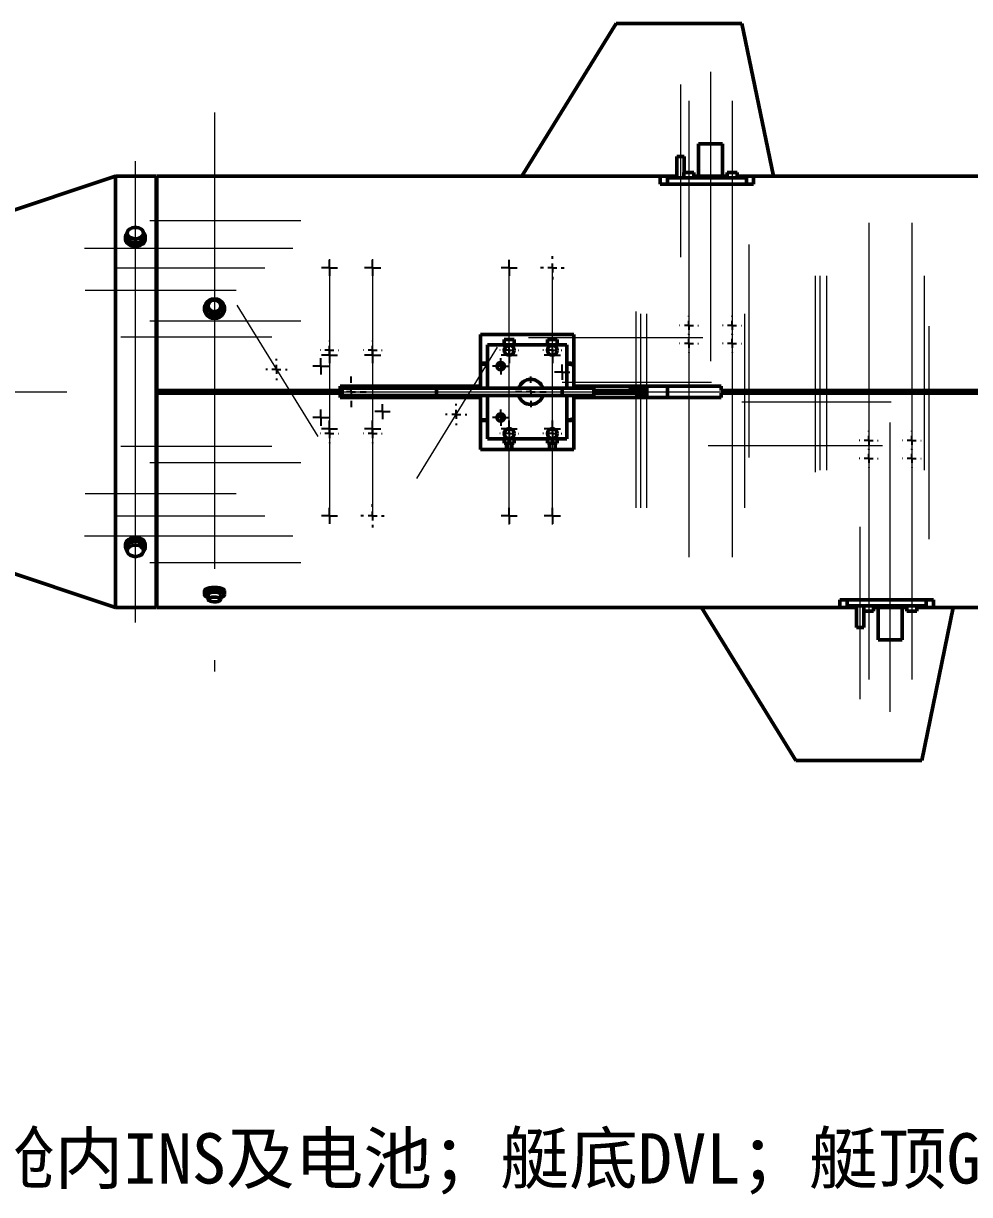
# Model space of a CAD drawing. Header units: millimetres. Extents: x 0 to 420, y 0 to 297.
# Drawn here: x 65.8 to 131.6, y 81.2 to 162.6 of the extents above; entities that cross this region are included whole.
import ezdxf

# ---------------------------------------------------------------- set-up
doc = ezdxf.new("R2010")
doc.units = ezdxf.units.MM
doc.linetypes.add('CENTERX2', pattern=[20.32, 12.7, -2.54, 2.54, -2.54])
doc.layers.add('9中心线层', color=1, linetype='Continuous')
doc.styles.add('AUV_FANGSONG', font='simfang.ttf')

# ---------------------------------------------------------------- blocks, each defined once
blk = doc.blocks.new('SW_CENTERMARKSYMBOL_86')
at = {"layer": '9中心线层', "color": 0}
for p, q in [((-0.625, 0), (-0.65625, 0)), ((0, 0), (-0.3125, 0)), ((0, 0.625), (0, 0.65625)), ((0, 0), (0, 0.3125)), ((0, 0), (0, -0.3125)), ((0, 0), (0.3125, 0)), ((0.625, 0), (0.65625, 0)), ((0, -0.625), (0, -0.65625))]:
    blk.add_line(p, q, dxfattribs=at)
blk = doc.blocks.new('SW_CENTERMARKSYMBOL_87')
at = {"layer": '9中心线层', "color": 0}
for p, q in [((-0.625, 0), (-0.65625, 0)), ((0, 0), (-0.3125, 0)), ((0, 0.625), (0, 0.65625)), ((0, 0), (0, 0.3125)), ((0, 0), (0, -0.3125)), ((0, 0), (0.3125, 0)), ((0.625, 0), (0.65625, 0)), ((0, -0.625), (0, -0.65625))]:
    blk.add_line(p, q, dxfattribs=at)
blk = doc.blocks.new('SW_CENTERMARKSYMBOL_88')
at = {"layer": '9中心线层', "color": 0}
for p, q in [((-0.625, 0), (-0.65625, 0)), ((0, 0), (-0.3125, 0)), ((0, 0.625), (0, 0.65625)), ((0, 0), (0, 0.3125)), ((0, 0), (0, -0.3125)), ((0, 0), (0.3125, 0)), ((0.625, 0), (0.65625, 0)), ((0, -0.625), (0, -0.65625))]:
    blk.add_line(p, q, dxfattribs=at)
blk = doc.blocks.new('SW_CENTERMARKSYMBOL_89')
at = {"layer": '9中心线层', "color": 0}
for p, q in [((-0.625, 0), (-0.65625, 0)), ((0, 0), (-0.3125, 0)), ((0, 0.625), (0, 0.65625)), ((0, 0), (0, 0.3125)), ((0, 0), (0, -0.3125)), ((0, 0), (0.3125, 0)), ((0.625, 0), (0.65625, 0)), ((0, -0.625), (0, -0.65625))]:
    blk.add_line(p, q, dxfattribs=at)
blk = doc.blocks.new('SW_CENTERMARKSYMBOL_90')
at = {"layer": '9中心线层', "color": 0}
for p, q in [((-0.3125, 0), (-0.5625, 0)), ((0, 0), (-0.3125, 0)), ((0, 0.3125), (0, 0.5625)), ((0, 0), (0, 0.3125)), ((0, 0), (0, -0.3125)), ((0, 0), (0.3125, 0)), ((0.3125, 0), (0.5625, 0)), ((0, -0.3125), (0, -0.5625))]:
    blk.add_line(p, q, dxfattribs=at)
blk = doc.blocks.new('SW_CENTERMARKSYMBOL_91')
at = {"layer": '9中心线层', "color": 0}
for p, q in [((-0.3125, 0), (-0.5625, 0)), ((0, 0), (-0.3125, 0)), ((0, 0.3125), (0, 0.5625)), ((0, 0), (0, 0.3125)), ((0, 0), (0, -0.3125)), ((0, 0), (0.3125, 0)), ((0.3125, 0), (0.5625, 0)), ((0, -0.3125), (0, -0.5625))]:
    blk.add_line(p, q, dxfattribs=at)
blk = doc.blocks.new('SW_CENTERMARKSYMBOL_92')
at = {"layer": '9中心线层', "color": 0}
for p, q in [((-0.3125, 0), (-0.5625, 0)), ((0, 0), (-0.3125, 0)), ((0, 0.3125), (0, 0.5625)), ((0, 0), (0, 0.3125)), ((0, 0), (0, -0.3125)), ((0, 0), (0.3125, 0)), ((0.3125, 0), (0.5625, 0)), ((0, -0.3125), (0, -0.5625))]:
    blk.add_line(p, q, dxfattribs=at)
blk = doc.blocks.new('SW_CENTERMARKSYMBOL_93')
at = {"layer": '9中心线层', "color": 0}
for p, q in [((-0.625, 0), (-0.65625, 0)), ((0, 0), (-0.3125, 0)), ((0, 0.625), (0, 0.65625)), ((0, 0), (0, 0.3125)), ((0, 0), (0, -0.3125)), ((0, 0), (0.3125, 0)), ((0.625, 0), (0.65625, 0)), ((0, -0.625), (0, -0.65625))]:
    blk.add_line(p, q, dxfattribs=at)
blk = doc.blocks.new('SW_CENTERMARKSYMBOL_94')
at = {"layer": '9中心线层', "color": 0}
for p, q in [((-0.625, 0), (-0.65625, 0)), ((0, 0), (-0.3125, 0)), ((0, 0.625), (0, 0.65625)), ((0, 0), (0, 0.3125)), ((0, 0), (0, -0.3125)), ((0, 0), (0.3125, 0)), ((0.625, 0), (0.65625, 0)), ((0, -0.625), (0, -0.65625))]:
    blk.add_line(p, q, dxfattribs=at)
blk = doc.blocks.new('SW_CENTERMARKSYMBOL_95')
at = {"layer": '9中心线层', "color": 0}
for p, q in [((-0.625, 0), (-0.65625, 0)), ((0, 0), (-0.3125, 0)), ((0, 0.625), (0, 0.65625)), ((0, 0), (0, 0.3125)), ((0, 0), (0, -0.3125)), ((0, 0), (0.3125, 0)), ((0.625, 0), (0.65625, 0)), ((0, -0.625), (0, -0.65625))]:
    blk.add_line(p, q, dxfattribs=at)
blk = doc.blocks.new('SW_CENTERMARKSYMBOL_96')
at = {"layer": '9中心线层', "color": 0}
for p, q in [((-0.625, 0), (-0.65625, 0)), ((0, 0), (-0.3125, 0)), ((0, 0.625), (0, 0.65625)), ((0, 0), (0, 0.3125)), ((0, 0), (0, -0.3125)), ((0, 0), (0.3125, 0)), ((0.625, 0), (0.65625, 0)), ((0, -0.625), (0, -0.65625))]:
    blk.add_line(p, q, dxfattribs=at)
blk = doc.blocks.new('SW_CENTERMARKSYMBOL_97')
at = {"layer": '9中心线层', "color": 0}
for p, q in [((-0.3125, 0), (-0.5625, 0)), ((0, 0), (-0.3125, 0)), ((0, 0.3125), (0, 0.5625)), ((0, 0), (0, 0.3125)), ((0, 0), (0, -0.3125)), ((0, 0), (0.3125, 0)), ((0.3125, 0), (0.5625, 0)), ((0, -0.3125), (0, -0.5625))]:
    blk.add_line(p, q, dxfattribs=at)
blk = doc.blocks.new('SW_CENTERMARKSYMBOL_98')
at = {"layer": '9中心线层', "color": 0}
for p, q in [((-0.625, 0), (-0.65625, 0)), ((0, 0), (-0.3125, 0)), ((0, 0.625), (0, 0.65625)), ((0, 0), (0, 0.3125)), ((0, 0), (0, -0.3125)), ((0, 0), (0.3125, 0)), ((0.625, 0), (0.65625, 0)), ((0, -0.625), (0, -0.65625))]:
    blk.add_line(p, q, dxfattribs=at)
blk = doc.blocks.new('SW_CENTERMARKSYMBOL_99')
at = {"layer": '9中心线层', "color": 0}
for p, q in [((-0.625, 0), (-0.65625, 0)), ((0, 0), (-0.3125, 0)), ((0, 0.625), (0, 0.65625)), ((0, 0), (0, 0.3125)), ((0, 0), (0, -0.3125)), ((0, 0), (0.3125, 0)), ((0.625, 0), (0.65625, 0)), ((0, -0.625), (0, -0.65625))]:
    blk.add_line(p, q, dxfattribs=at)
blk = doc.blocks.new('SW_CENTERMARKSYMBOL_100')
at = {"layer": '9中心线层', "color": 0}
for p, q in [((-0.625, 0), (-0.65625, 0)), ((0, 0), (-0.3125, 0)), ((0, 0.625), (0, 0.65625)), ((0, 0), (0, 0.3125)), ((0, 0), (0, -0.3125)), ((0, 0), (0.3125, 0)), ((0.625, 0), (0.65625, 0)), ((0, -0.625), (0, -0.65625))]:
    blk.add_line(p, q, dxfattribs=at)
blk = doc.blocks.new('SW_CENTERMARKSYMBOL_101')
at = {"layer": '9中心线层', "color": 0}
for p, q in [((-0.625, 0), (-0.65625, 0)), ((0, 0), (-0.3125, 0)), ((0, 0.625), (0, 0.65625)), ((0, 0), (0, 0.3125)), ((0, 0), (0, -0.3125)), ((0, 0), (0.3125, 0)), ((0.625, 0), (0.65625, 0)), ((0, -0.625), (0, -0.65625))]:
    blk.add_line(p, q, dxfattribs=at)
blk = doc.blocks.new('SW_CENTERMARKSYMBOL_102')
at = {"layer": '9中心线层', "color": 0}
for p, q in [((0, 0.625), (0, 1.0625)), ((-0.625, 0), (-1.0625, 0)), ((0, 0), (-0.3125, 0)), ((0, 0), (0, 0.3125)), ((0, 0), (0, -0.3125)), ((0, 0), (0.3125, 0)), ((0.625, 0), (1.0625, 0)), ((0, -0.625), (0, -1.0625))]:
    blk.add_line(p, q, dxfattribs=at)
blk = doc.blocks.new('SW_CENTERMARKSYMBOL_103')
at = {"layer": '9中心线层', "color": 0}
for p, q in [((-0.3125, 0), (-0.56875, 0)), ((0, 0), (-0.3125, 0)), ((0, 0.3125), (0, 0.56875)), ((0, 0), (0, 0.3125)), ((0, 0), (0, -0.3125)), ((0, 0), (0.3125, 0)), ((0.3125, 0), (0.56875, 0)), ((0, -0.3125), (0, -0.56875))]:
    blk.add_line(p, q, dxfattribs=at)
blk = doc.blocks.new('SW_CENTERMARKSYMBOL_104')
at = {"layer": '9中心线层', "color": 0}
for p, q in [((-0.3125, 0), (-0.56875, 0)), ((0, 0), (-0.3125, 0)), ((0, 0.3125), (0, 0.56875)), ((0, 0), (0, 0.3125)), ((0, 0), (0, -0.3125)), ((0, 0), (0.3125, 0)), ((0.3125, 0), (0.56875, 0)), ((0, -0.3125), (0, -0.56875))]:
    blk.add_line(p, q, dxfattribs=at)
blk = doc.blocks.new('SW_CENTERMARKSYMBOL_105')
at = {"layer": '9中心线层', "color": 0}
for p, q in [((-0.3125, 0), (-0.53125, 0)), ((0, 0), (-0.3125, 0)), ((0, 0.3125), (0, 0.53125)), ((0, 0), (0, 0.3125)), ((0, 0), (0, -0.3125)), ((0, 0), (0.3125, 0)), ((0.3125, 0), (0.53125, 0)), ((0, -0.3125), (0, -0.53125))]:
    blk.add_line(p, q, dxfattribs=at)
blk = doc.blocks.new('SW_CENTERMARKSYMBOL_106')
at = {"layer": '9中心线层', "color": 0}
for p, q in [((-0.625, 0), (-0.741125, 0)), ((0, 0), (-0.3125, 0)), ((0, 0.625), (0, 0.741125)), ((0, 0), (0, 0.3125)), ((0, 0), (0, -0.3125)), ((0, 0), (0.3125, 0)), ((0.625, 0), (0.741125, 0)), ((0, -0.625), (0, -0.741125))]:
    blk.add_line(p, q, dxfattribs=at)
blk = doc.blocks.new('SW_CENTERMARKSYMBOL_107')
at = {"layer": '9中心线层', "color": 0}
for p, q in [((-0.3125, 0), (-0.5625, 0)), ((0, 0), (-0.3125, 0)), ((0, 0.3125), (0, 0.5625)), ((0, 0), (0, 0.3125)), ((0, 0), (0, -0.3125)), ((0, 0), (0.3125, 0)), ((0.3125, 0), (0.5625, 0)), ((0, -0.3125), (0, -0.5625))]:
    blk.add_line(p, q, dxfattribs=at)
blk = doc.blocks.new('SW_CENTERMARKSYMBOL_108')
at = {"layer": '9中心线层', "color": 0}
for p, q in [((-0.625, 0), (-0.8125, 0)), ((0, 0), (-0.3125, 0)), ((0, 0.625), (0, 0.8125)), ((0, 0), (0, 0.3125)), ((0, 0), (0, -0.3125)), ((0, 0), (0.3125, 0)), ((0.625, 0), (0.8125, 0)), ((0, -0.625), (0, -0.8125))]:
    blk.add_line(p, q, dxfattribs=at)
blk = doc.blocks.new('SW_CENTERMARKSYMBOL_109')
at = {"layer": '9中心线层', "color": 0}
for p, q in [((-0.3125, 0), (-0.5625, 0)), ((0, 0), (-0.3125, 0)), ((0, 0.3125), (0, 0.5625)), ((0, 0), (0, 0.3125)), ((0, 0), (0, -0.3125)), ((0, 0), (0.3125, 0)), ((0.3125, 0), (0.5625, 0)), ((0, -0.3125), (0, -0.5625))]:
    blk.add_line(p, q, dxfattribs=at)
blk = doc.blocks.new('SW_CENTERMARKSYMBOL_110')
at = {"layer": '9中心线层', "color": 0}
for p, q in [((-0.3125, 0), (-0.5625, 0)), ((0, 0), (-0.3125, 0)), ((0, 0.3125), (0, 0.5625)), ((0, 0), (0, 0.3125)), ((0, 0), (0, -0.3125)), ((0, 0), (0.3125, 0)), ((0.3125, 0), (0.5625, 0)), ((0, -0.3125), (0, -0.5625))]:
    blk.add_line(p, q, dxfattribs=at)
blk = doc.blocks.new('SW_CENTERMARKSYMBOL_111')
at = {"layer": '9中心线层', "color": 0}
for p, q in [((-0.3125, 0), (-0.5625, 0)), ((0, 0), (-0.3125, 0)), ((0, 0.3125), (0, 0.5625)), ((0, 0), (0, 0.3125)), ((0, 0), (0, -0.3125)), ((0, 0), (0.3125, 0)), ((0.3125, 0), (0.5625, 0)), ((0, -0.3125), (0, -0.5625))]:
    blk.add_line(p, q, dxfattribs=at)
blk = doc.blocks.new('SW_CENTERMARKSYMBOL_112')
at = {"layer": '9中心线层', "color": 0}
for p, q in [((-0.3125, 0), (-0.5625, 0)), ((0, 0), (-0.3125, 0)), ((0, 0.3125), (0, 0.5625)), ((0, 0), (0, 0.3125)), ((0, 0), (0, -0.3125)), ((0, 0), (0.3125, 0)), ((0.3125, 0), (0.5625, 0)), ((0, -0.3125), (0, -0.5625))]:
    blk.add_line(p, q, dxfattribs=at)
blk = doc.blocks.new('SW_CENTERMARKSYMBOL_113')
at = {"layer": '9中心线层', "color": 0}
for p, q in [((-0.625, 0), (-0.8125, 0)), ((0, 0), (-0.3125, 0)), ((0, 0.625), (0, 0.8125)), ((0, 0), (0, 0.3125)), ((0, 0), (0, -0.3125)), ((0, 0), (0.3125, 0)), ((0.625, 0), (0.8125, 0)), ((0, -0.625), (0, -0.8125))]:
    blk.add_line(p, q, dxfattribs=at)
blk = doc.blocks.new('SW_CENTERMARKSYMBOL_114')
at = {"layer": '9中心线层', "color": 0}
for p, q in [((-0.3125, 0), (-0.5625, 0)), ((0, 0), (-0.3125, 0)), ((0, 0.3125), (0, 0.5625)), ((0, 0), (0, 0.3125)), ((0, 0), (0, -0.3125)), ((0, 0), (0.3125, 0)), ((0.3125, 0), (0.5625, 0)), ((0, -0.3125), (0, -0.5625))]:
    blk.add_line(p, q, dxfattribs=at)
blk = doc.blocks.new('SW_CENTERMARKSYMBOL_115')
at = {"layer": '9中心线层', "color": 0}
for p, q in [((-0.3125, 0), (-0.5625, 0)), ((0, 0), (-0.3125, 0)), ((0, 0.3125), (0, 0.5625)), ((0, 0), (0, 0.3125)), ((0, 0), (0, -0.3125)), ((0, 0), (0.3125, 0)), ((0.3125, 0), (0.5625, 0)), ((0, -0.3125), (0, -0.5625))]:
    blk.add_line(p, q, dxfattribs=at)
blk = doc.blocks.new('SW_CENTERMARKSYMBOL_116')
at = {"layer": '9中心线层', "color": 0}
for p, q in [((-0.3125, 0), (-0.5625, 0)), ((0, 0), (-0.3125, 0)), ((0, 0.3125), (0, 0.5625)), ((0, 0), (0, 0.3125)), ((0, 0), (0, -0.3125)), ((0, 0), (0.3125, 0)), ((0.3125, 0), (0.5625, 0)), ((0, -0.3125), (0, -0.5625))]:
    blk.add_line(p, q, dxfattribs=at)
blk = doc.blocks.new('SW_CENTERMARKSYMBOL_117')
at = {"layer": '9中心线层', "color": 0}
for p, q in [((-0.625, 0), (-0.65625, 0)), ((0, 0), (-0.3125, 0)), ((0, 0.625), (0, 0.65625)), ((0, 0), (0, 0.3125)), ((0, 0), (0, -0.3125)), ((0, 0), (0.3125, 0)), ((0.625, 0), (0.65625, 0)), ((0, -0.625), (0, -0.65625))]:
    blk.add_line(p, q, dxfattribs=at)
blk = doc.blocks.new('SW_CENTERMARKSYMBOL_118')
at = {"layer": '9中心线层', "color": 0}
for p, q in [((-0.625, 0), (-0.65625, 0)), ((0, 0), (-0.3125, 0)), ((0, 0.625), (0, 0.65625)), ((0, 0), (0, 0.3125)), ((0, 0), (0, -0.3125)), ((0, 0), (0.3125, 0)), ((0.625, 0), (0.65625, 0)), ((0, -0.625), (0, -0.65625))]:
    blk.add_line(p, q, dxfattribs=at)
blk = doc.blocks.new('SW_CENTERMARKSYMBOL_119')
at = {"layer": '9中心线层', "color": 0}
for p, q in [((-0.625, 0), (-0.65625, 0)), ((0, 0), (-0.3125, 0)), ((0, 0.625), (0, 0.65625)), ((0, 0), (0, 0.3125)), ((0, 0), (0, -0.3125)), ((0, 0), (0.3125, 0)), ((0.625, 0), (0.65625, 0)), ((0, -0.625), (0, -0.65625))]:
    blk.add_line(p, q, dxfattribs=at)
blk = doc.blocks.new('SW_CENTERMARKSYMBOL_120')
at = {"layer": '9中心线层', "color": 0}
for p, q in [((-0.625, 0), (-0.65625, 0)), ((0, 0), (-0.3125, 0)), ((0, 0.625), (0, 0.65625)), ((0, 0), (0, 0.3125)), ((0, 0), (0, -0.3125)), ((0, 0), (0.3125, 0)), ((0.625, 0), (0.65625, 0)), ((0, -0.625), (0, -0.65625))]:
    blk.add_line(p, q, dxfattribs=at)
blk = doc.blocks.new('SW_CENTERMARKSYMBOL_121')
at = {"layer": '9中心线层', "color": 0}
for p, q in [((0, 0.625), (0, 1.0625)), ((-0.625, 0), (-1.0625, 0)), ((0, 0), (-0.3125, 0)), ((0, 0), (0, 0.3125)), ((0, 0), (0, -0.3125)), ((0, 0), (0.3125, 0)), ((0.625, 0), (1.0625, 0)), ((0, -0.625), (0, -1.0625))]:
    blk.add_line(p, q, dxfattribs=at)
blk = doc.blocks.new('SW_CENTERMARKSYMBOL_122')
at = {"layer": '9中心线层', "color": 0}
for p, q in [((-0.3125, 0), (-0.56875, 0)), ((0, 0), (-0.3125, 0)), ((0, 0.3125), (0, 0.56875)), ((0, 0), (0, 0.3125)), ((0, 0), (0, -0.3125)), ((0, 0), (0.3125, 0)), ((0.3125, 0), (0.56875, 0)), ((0, -0.3125), (0, -0.56875))]:
    blk.add_line(p, q, dxfattribs=at)
blk = doc.blocks.new('SW_CENTERMARKSYMBOL_123')
at = {"layer": '9中心线层', "color": 0}
for p, q in [((-0.3125, 0), (-0.56875, 0)), ((0, 0), (-0.3125, 0)), ((0, 0.3125), (0, 0.56875)), ((0, 0), (0, 0.3125)), ((0, 0), (0, -0.3125)), ((0, 0), (0.3125, 0)), ((0.3125, 0), (0.56875, 0)), ((0, -0.3125), (0, -0.56875))]:
    blk.add_line(p, q, dxfattribs=at)
blk = doc.blocks.new('SW_CENTERMARKSYMBOL_124')
at = {"layer": '9中心线层', "color": 0}
for p, q in [((-0.3125, 0), (-0.53125, 0)), ((0, 0), (-0.3125, 0)), ((0, 0.3125), (0, 0.53125)), ((0, 0), (0, 0.3125)), ((0, 0), (0, -0.3125)), ((0, 0), (0.3125, 0)), ((0.3125, 0), (0.53125, 0)), ((0, -0.3125), (0, -0.53125))]:
    blk.add_line(p, q, dxfattribs=at)
blk = doc.blocks.new('SW_CENTERMARKSYMBOL_125')
at = {"layer": '9中心线层', "color": 0}
for p, q in [((-0.625, 0), (-0.741125, 0)), ((0, 0), (-0.3125, 0)), ((0, 0.625), (0, 0.741125)), ((0, 0), (0, 0.3125)), ((0, 0), (0, -0.3125)), ((0, 0), (0.3125, 0)), ((0.625, 0), (0.741125, 0)), ((0, -0.625), (0, -0.741125))]:
    blk.add_line(p, q, dxfattribs=at)
blk = doc.blocks.new('SW_CENTERMARKSYMBOL_126')
at = {"layer": '9中心线层', "color": 0}
for p, q in [((-0.3125, 0), (-0.5625, 0)), ((0, 0), (-0.3125, 0)), ((0, 0.3125), (0, 0.5625)), ((0, 0), (0, 0.3125)), ((0, 0), (0, -0.3125)), ((0, 0), (0.3125, 0)), ((0.3125, 0), (0.5625, 0)), ((0, -0.3125), (0, -0.5625))]:
    blk.add_line(p, q, dxfattribs=at)
blk = doc.blocks.new('SW_CENTERMARKSYMBOL_127')
at = {"layer": '9中心线层', "color": 0}
for p, q in [((-0.3125, 0), (-0.5625, 0)), ((0, 0), (-0.3125, 0)), ((0, 0.3125), (0, 0.5625)), ((0, 0), (0, 0.3125)), ((0, 0), (0, -0.3125)), ((0, 0), (0.3125, 0)), ((0.3125, 0), (0.5625, 0)), ((0, -0.3125), (0, -0.5625))]:
    blk.add_line(p, q, dxfattribs=at)

msp = doc.modelspace()

# ---------------------------------------------------------------- linework, layer by layer
at = {"color": 7, "linetype": 'Continuous', "lineweight": 50}
for p, q in [((107.017, 162.625), (100.454, 152)), ((115.767, 162.625), (107.017, 162.625)), ((117.954, 152), (115.767, 162.625)), ((114.418, 154.25), (112.741, 154.25)), ((112.741, 152), (112.741, 154.25)), ((114.418, 154.25), (114.418, 152)), ((111.237, 153.375), (111.237, 151.875)), ((111.237, 153.375), (111.737, 153.375)), ((111.737, 152.25), (111.737, 153.375)), ((72.204, 152), (52.579, 145.438)), ((75.017, 152), (72.204, 152)), ((72.204, 152), (72.204, 122)), ((75.017, 152), (75.017, 122)), ((75.079, 152), (75.079, 137.088)), ((100.329, 152), (75.079, 152)), ((100.329, 151.995), (100.329, 152)), ((110.079, 151.995), (100.329, 151.995)), ((100.454, 152), (111.237, 152)), ((110.079, 151.995), (110.079, 151.457)), ((110.579, 151.875), (116.079, 151.875)), ((110.579, 151.875), (110.579, 151.457)), ((111.735, 152.25), (111.735, 151.875)), ((112.423, 152.25), (111.735, 152.25)), ((112.423, 151.875), (112.423, 152.25)), ((112.423, 152), (112.741, 152)), ((112.704, 151.988), (112.704, 151.875)), ((112.704, 151.988), (114.454, 151.988)), ((114.418, 152), (112.741, 152)), ((113.079, 152), (113.079, 151.988)), ((114.079, 151.988), (114.079, 152)), ((114.418, 152), (114.735, 152)), ((114.454, 151.875), (114.454, 151.988)), ((114.735, 152.25), (114.735, 151.875)), ((115.423, 152.25), (114.735, 152.25)), ((115.423, 151.875), (115.423, 152.25)), ((115.423, 152), (117.954, 152)), ((116.079, 151.875), (116.079, 151.457)), ((116.579, 151.457), (116.579, 151.995)), ((126.829, 151.995), (116.579, 151.995)), ((126.829, 152), (126.829, 151.995)), ((141.579, 152), (126.829, 152)), ((110.079, 151.457), (116.579, 151.457)), ((72.892, 147.783), (72.892, 147.695)), ((72.892, 147.695), (72.892, 147.607)), ((73.017, 148.049), (73.017, 147.783)), ((74.142, 147.783), (74.142, 148.049)), ((74.267, 147.695), (74.267, 147.783)), ((74.267, 147.607), (74.267, 147.695)), ((75.017, 147.386), (75.079, 147.386)), ((75.017, 146.325), (75.079, 146.325)), ((75.017, 144.778), (75.079, 144.778)), ((75.079, 142.625), (75.017, 142.625)), ((78.392, 142.836), (78.392, 142.788)), ((78.392, 142.788), (78.392, 142.74)), ((78.642, 142.979), (78.642, 142.836)), ((79.517, 142.836), (79.517, 142.979)), ((79.767, 142.788), (79.767, 142.836)), ((79.767, 142.74), (79.767, 142.788)), ((97.579, 141), (104.079, 141)), ((97.579, 137.4), (97.579, 141)), ((104.079, 141), (104.079, 137.4)), ((98.079, 140.275), (98.079, 137.25)), ((103.579, 140.275), (98.079, 140.275)), ((99.235, 140.65), (99.235, 140.275)), ((99.923, 140.65), (99.235, 140.65)), ((99.923, 140.275), (99.923, 140.65)), ((102.235, 140.65), (102.235, 140.275)), ((102.923, 140.65), (102.235, 140.65)), ((102.923, 140.275), (102.923, 140.65)), ((103.579, 137.25), (103.579, 140.275)), ((97.579, 139), (98.079, 139)), ((98.079, 138.938), (97.579, 138.938)), ((103.579, 139), (103.767, 139)), ((103.767, 138.938), (103.579, 138.938)), ((103.767, 139), (103.767, 138.938)), ((75.079, 137.375), (75.029, 137.375)), ((75.029, 137.375), (75.029, 136.625)), ((75.079, 137.088), (87.829, 137.088)), ((75.079, 136.912), (75.079, 122)), ((87.829, 136.912), (75.079, 136.912)), ((75.754, 137), (75.754, 137.088)), ((75.754, 137), (76.379, 137)), ((75.754, 136.912), (75.754, 137)), ((76.379, 136.912), (76.379, 137.088)), ((76.579, 136.912), (76.579, 137.088)), ((77.579, 136.912), (77.579, 137.088)), ((78.579, 136.912), (78.579, 137.088)), ((78.779, 136.912), (78.779, 137.088)), ((79.529, 137.088), (79.529, 136.912)), ((80.892, 136.912), (80.892, 137.088)), ((80.915, 137.088), (80.915, 136.912)), ((81.017, 136.912), (81.017, 137.088)), ((81.276, 137.088), (81.281, 136.912)), ((81.323, 137.088), (81.328, 136.912)), ((81.381, 137.088), (81.387, 136.912)), ((81.463, 137.088), (81.469, 136.912)), ((81.51, 137.088), (81.516, 136.912)), ((81.569, 137.088), (81.574, 136.912)), ((81.651, 137.088), (81.656, 136.912)), ((81.698, 137.088), (81.703, 136.912)), ((81.838, 137.088), (81.844, 136.912)), ((81.885, 137.088), (81.891, 136.912)), ((81.944, 137.088), (81.949, 136.912)), ((82.026, 137.088), (82.032, 136.912)), ((82.073, 137.088), (82.078, 136.912)), ((82.093, 136.912), (82.089, 137.088)), ((82.142, 136.912), (82.142, 137.088)), ((82.329, 136.903), (82.329, 137.093)), ((82.485, 136.912), (82.485, 137.088)), ((82.517, 137.088), (82.517, 136.912)), ((82.954, 136.912), (82.954, 137.088)), ((83.454, 136.912), (83.454, 137.088)), ((83.517, 137.088), (83.517, 136.912)), ((85.079, 136.912), (85.079, 137.088)), ((87.829, 137.4), (97.579, 137.4)), ((87.829, 137.088), (87.829, 137.4)), ((87.829, 136.6), (87.829, 136.912)), ((87.954, 136.75), (87.954, 137.25)), ((94.517, 137.25), (87.954, 137.25)), ((91.579, 137.25), (91.579, 137.4)), ((91.704, 137.4), (91.704, 137.25)), ((93.392, 137.25), (93.392, 137.4)), ((93.459, 137.4), (93.462, 137.25)), ((93.483, 137.4), (93.489, 137.25)), ((93.53, 137.4), (93.536, 137.25)), ((93.671, 137.4), (93.676, 137.25)), ((93.718, 137.4), (93.723, 137.25)), ((93.778, 137.4), (93.783, 137.25)), ((93.859, 137.4), (93.864, 137.25)), ((93.905, 137.4), (93.911, 137.25)), ((94.046, 137.4), (94.051, 137.25)), ((94.093, 137.4), (94.098, 137.25)), ((94.153, 137.4), (94.158, 137.25)), ((94.234, 137.4), (94.239, 137.25)), ((94.28, 137.4), (94.286, 137.25)), ((94.34, 137.4), (94.345, 137.25)), ((94.421, 137.4), (94.426, 137.25)), ((94.468, 137.4), (94.473, 137.25)), ((94.517, 136.75), (94.517, 137.25)), ((103.267, 137.25), (94.517, 137.25)), ((94.609, 137.4), (94.614, 137.25)), ((94.618, 137.25), (94.618, 137.4)), ((94.642, 137.25), (94.642, 137.4)), ((94.829, 137.25), (94.829, 137.4)), ((94.985, 137.25), (94.985, 137.4)), ((95.017, 137.4), (95.017, 137.25)), ((95.454, 137.25), (95.454, 137.4)), ((95.517, 137.4), (95.517, 137.25)), ((103.267, 136.75), (103.267, 137.25)), ((105.454, 137.25), (103.267, 137.25)), ((104.079, 137.4), (114.329, 137.4)), ((104.142, 137.25), (104.142, 137.4)), ((104.204, 137.4), (104.204, 137.25)), ((105.454, 136.75), (105.454, 137.25)), ((105.454, 137.088), (108.454, 137.088)), ((108.454, 136.912), (105.454, 136.912)), ((107.963, 137.394), (107.963, 137.35)), ((108.757, 137.35), (107.963, 137.35)), ((108.748, 137.321), (107.974, 137.321)), ((108.283, 137.202), (108.278, 137.148)), ((108.293, 137.201), (108.287, 137.14)), ((108.307, 137.188), (108.308, 137.148)), ((108.367, 137.148), (108.367, 137.14)), ((108.454, 136.6), (108.454, 137.144)), ((108.495, 137.154), (108.496, 137.14)), ((108.53, 137.167), (108.531, 137.148)), ((108.6, 137.17), (108.6, 136.6)), ((108.81, 137.321), (108.748, 137.321)), ((108.82, 137.35), (108.757, 137.35)), ((108.82, 137.35), (108.82, 137.394)), ((108.892, 136.6), (108.892, 137.4)), ((109.142, 137.4), (109.142, 136.6)), ((110.579, 136.6), (110.579, 137.4)), ((114.329, 137.4), (114.329, 137.088)), ((114.329, 137.088), (141.579, 137.088)), ((141.579, 136.912), (114.329, 136.912)), ((114.329, 136.912), (114.329, 136.6)), ((116.079, 136.912), (116.079, 137.088)), ((116.204, 137.088), (116.204, 136.912)), ((120.954, 136.912), (120.954, 137.088)), ((121.1, 137.088), (121.1, 136.912)), ((121.392, 136.912), (121.392, 137.088)), ((121.642, 137.088), (121.642, 136.912)), ((123.079, 136.912), (123.079, 137.088)), ((128.579, 136.912), (128.579, 137.088)), ((128.704, 137.088), (128.704, 136.912)), ((75.029, 136.625), (75.079, 136.625)), ((97.579, 136.6), (87.829, 136.6)), ((94.517, 136.75), (87.954, 136.75)), ((91.579, 136.6), (91.579, 136.75)), ((91.704, 136.75), (91.704, 136.6)), ((93.392, 136.6), (93.392, 136.75)), ((93.472, 136.75), (93.476, 136.6)), ((93.798, 136.75), (93.803, 136.6)), ((94.173, 136.75), (94.178, 136.6)), ((94.36, 136.75), (94.365, 136.6)), ((94.443, 136.75), (94.449, 136.6)), ((94.49, 136.75), (94.496, 136.6)), ((103.267, 136.75), (94.517, 136.75)), ((94.642, 136.6), (94.642, 136.75)), ((94.829, 136.6), (94.829, 136.75)), ((94.985, 136.6), (94.985, 136.75)), ((95.017, 136.75), (95.017, 136.6)), ((95.454, 136.6), (95.454, 136.75)), ((95.517, 136.75), (95.517, 136.6)), ((97.579, 133), (97.579, 136.6)), ((98.079, 136.75), (98.079, 133.725)), ((105.454, 136.75), (103.267, 136.75)), ((103.579, 133.725), (103.579, 136.75)), ((104.079, 136.6), (104.079, 133)), ((114.329, 136.6), (104.079, 136.6)), ((104.142, 136.6), (104.142, 136.75)), ((104.204, 136.75), (104.204, 136.6)), ((97.579, 135.062), (98.079, 135.062)), ((98.079, 135), (97.579, 135)), ((103.579, 135.062), (103.767, 135.062)), ((103.767, 135), (103.579, 135)), ((103.767, 135), (103.767, 135.062)), ((98.079, 133.725), (103.579, 133.725)), ((99.235, 133.425), (99.235, 133.725)), ((99.579, 133.425), (99.579, 133.725)), ((99.923, 133.425), (99.923, 133.725)), ((102.235, 133.425), (102.235, 133.725)), ((102.579, 133.425), (102.579, 133.725)), ((102.923, 133.425), (102.923, 133.725)), ((104.079, 133), (97.579, 133)), ((99.579, 133.425), (99.235, 133.425)), ((99.392, 133.425), (99.392, 133)), ((99.923, 133.425), (99.579, 133.425)), ((99.767, 133), (99.767, 133.425)), ((102.579, 133.425), (102.235, 133.425)), ((102.392, 133.425), (102.392, 133)), ((102.923, 133.425), (102.579, 133.425)), ((102.767, 133), (102.767, 133.425)), ((75.017, 131.375), (75.079, 131.375)), ((75.017, 129.222), (75.079, 129.222)), ((52.579, 128.562), (72.204, 122)), ((75.017, 127.675), (75.079, 127.675)), ((72.892, 126.393), (72.892, 126.305)), ((72.892, 126.305), (72.892, 126.217)), ((74.267, 126.305), (74.267, 126.393)), ((74.267, 126.217), (74.267, 126.305)), ((75.017, 126.614), (75.079, 126.614)), ((73.017, 126.217), (73.017, 125.951)), ((74.142, 125.951), (74.142, 126.217)), ((78.392, 123.142), (78.392, 123.026)), ((78.392, 123.026), (78.392, 122.911)), ((79.767, 123.026), (79.767, 123.142)), ((79.767, 122.911), (79.767, 123.026)), ((78.642, 122.911), (78.642, 122.564)), ((79.517, 122.564), (79.517, 122.911)), ((122.579, 122.543), (129.079, 122.543)), ((122.579, 122.005), (122.579, 122.543)), ((123.079, 122.125), (123.079, 122.543)), ((128.579, 122.125), (128.579, 122.543)), ((129.079, 122.543), (129.079, 122.005)), ((72.204, 122), (75.017, 122)), ((75.079, 122), (112.829, 122)), ((112.829, 122.005), (122.579, 122.005)), ((112.829, 122), (112.829, 122.005)), ((119.517, 111.375), (112.954, 122)), ((112.954, 122), (123.737, 122)), ((128.579, 122.125), (123.079, 122.125)), ((123.737, 122.125), (123.737, 120.625)), ((124.235, 122.125), (124.235, 121.75)), ((124.235, 121.75), (124.923, 121.75)), ((124.237, 120.625), (124.237, 121.75)), ((124.923, 121.75), (124.923, 122.125)), ((124.923, 122), (125.241, 122)), ((125.204, 122.125), (125.204, 122.013)), ((126.954, 122.013), (125.204, 122.013)), ((125.241, 119.75), (125.241, 122)), ((125.241, 122), (126.918, 122)), ((125.579, 122.013), (125.579, 122)), ((126.579, 122), (126.579, 122.013)), ((126.918, 122), (126.918, 119.75)), ((126.918, 122), (127.235, 122)), ((126.954, 122.013), (126.954, 122.125)), ((127.235, 122.125), (127.235, 121.75)), ((127.235, 121.75), (127.923, 121.75)), ((127.923, 121.75), (127.923, 122.125)), ((127.923, 122), (130.454, 122)), ((130.454, 122), (128.267, 111.375)), ((129.079, 122.005), (139.329, 122.005)), ((124.237, 120.625), (123.737, 120.625)), ((125.241, 119.75), (126.918, 119.75)), ((128.267, 111.375), (119.517, 111.375))]:
    msp.add_line(p, q, dxfattribs=at)
at = {"color": 7, "linetype": 'Continuous', "lineweight": 50, "flags": 128}
for points in [[(74.142, 148.049), (74.119, 148.161), (74.052, 148.264), (73.948, 148.349), (73.813, 148.41), (73.659, 148.442), (73.499, 148.442), (73.346, 148.41), (73.211, 148.349), (73.106, 148.264), (73.04, 148.161), (73.017, 148.049), (73.04, 147.936), (73.106, 147.834), (73.211, 147.748), (73.346, 147.687), (73.499, 147.655), (73.659, 147.655), (73.813, 147.687), (73.948, 147.748), (74.052, 147.834), (74.119, 147.936), (74.142, 148.049)], [(73.017, 148.063), (72.984, 148.026), (72.915, 147.909), (72.892, 147.783), (72.915, 147.658), (72.984, 147.54), (73.093, 147.44), (73.235, 147.362), (73.401, 147.314), (73.579, 147.297), (73.757, 147.314), (73.923, 147.362), (74.065, 147.44), (74.175, 147.54), (74.243, 147.658), (74.267, 147.783), (74.267, 147.783)], [(72.892, 147.695), (72.915, 147.569), (72.984, 147.452), (73.093, 147.351), (73.235, 147.274), (73.401, 147.225), (73.579, 147.209), (73.757, 147.225), (73.923, 147.274), (74.065, 147.351), (74.175, 147.452), (74.243, 147.569), (74.267, 147.695), (74.267, 147.695)], [(72.892, 147.695), (72.915, 147.569), (72.984, 147.452), (73.093, 147.351), (73.235, 147.274), (73.401, 147.225), (73.579, 147.209), (73.757, 147.225), (73.923, 147.274), (74.065, 147.351), (74.175, 147.452), (74.243, 147.569), (74.267, 147.695), (74.267, 147.695)], [(72.892, 147.607), (72.915, 147.481), (72.984, 147.364), (73.093, 147.263), (73.235, 147.186), (73.401, 147.137), (73.579, 147.12), (73.757, 147.137), (73.923, 147.186), (74.065, 147.263), (74.175, 147.364), (74.243, 147.481), (74.267, 147.607), (74.267, 147.607)], [(73.017, 147.783), (73.04, 147.671), (73.106, 147.568), (73.211, 147.483), (73.346, 147.422), (73.499, 147.39), (73.659, 147.39), (73.813, 147.422), (73.948, 147.483), (74.052, 147.568), (74.119, 147.671), (74.142, 147.783), (74.142, 147.783)], [(79.767, 142.836), (79.743, 143), (79.675, 143.154), (79.565, 143.285), (79.423, 143.386), (79.257, 143.449), (79.079, 143.471), (78.901, 143.449), (78.735, 143.386), (78.593, 143.285), (78.484, 143.154), (78.415, 143), (78.392, 142.836), (78.415, 142.672), (78.484, 142.518), (78.593, 142.387), (78.735, 142.286), (78.901, 142.222), (79.079, 142.201), (79.257, 142.222), (79.423, 142.286), (79.565, 142.387), (79.675, 142.518), (79.743, 142.672), (79.767, 142.836)], [(79.517, 142.979), (79.493, 143.111), (79.424, 143.228), (79.319, 143.318), (79.187, 143.371), (79.043, 143.382), (78.903, 143.35), (78.783, 143.277), (78.694, 143.172), (78.648, 143.046), (78.648, 142.913), (78.694, 142.787), (78.783, 142.682), (78.903, 142.609), (79.043, 142.577), (79.187, 142.588), (79.319, 142.641), (79.424, 142.731), (79.493, 142.848), (79.517, 142.979)], [(78.392, 142.788), (78.415, 142.624), (78.484, 142.471), (78.593, 142.339), (78.735, 142.238), (78.901, 142.175), (79.079, 142.153), (79.257, 142.175), (79.423, 142.238), (79.565, 142.339), (79.675, 142.471), (79.743, 142.624), (79.767, 142.788), (79.767, 142.788)], [(78.392, 142.788), (78.415, 142.624), (78.484, 142.471), (78.593, 142.339), (78.735, 142.238), (78.901, 142.175), (79.079, 142.153), (79.257, 142.175), (79.423, 142.238), (79.565, 142.339), (79.675, 142.471), (79.743, 142.624), (79.767, 142.788), (79.767, 142.788)], [(78.392, 142.74), (78.415, 142.576), (78.484, 142.423), (78.593, 142.291), (78.735, 142.19), (78.901, 142.127), (79.079, 142.105), (79.257, 142.127), (79.423, 142.19), (79.565, 142.291), (79.675, 142.423), (79.743, 142.576), (79.767, 142.74), (79.767, 142.74)], [(108.308, 137.148), (108.292, 137.153), (108.288, 137.154)], [(74.267, 126.393), (74.243, 126.519), (74.175, 126.636), (74.065, 126.737), (73.923, 126.814), (73.757, 126.863), (73.579, 126.88), (73.401, 126.863), (73.235, 126.814), (73.093, 126.737), (72.984, 126.636), (72.915, 126.519), (72.892, 126.393), (72.892, 126.393)], [(74.267, 126.305), (74.243, 126.431), (74.175, 126.548), (74.065, 126.649), (73.923, 126.726), (73.757, 126.775), (73.579, 126.791), (73.401, 126.775), (73.235, 126.726), (73.093, 126.649), (72.984, 126.548), (72.915, 126.431), (72.892, 126.305), (72.892, 126.305)], [(74.267, 126.305), (74.243, 126.431), (74.175, 126.548), (74.065, 126.649), (73.923, 126.726), (73.757, 126.775), (73.579, 126.791), (73.401, 126.775), (73.235, 126.726), (73.093, 126.649), (72.984, 126.548), (72.915, 126.431), (72.892, 126.305), (72.892, 126.305)], [(74.267, 126.217), (74.243, 126.342), (74.175, 126.46), (74.065, 126.56), (73.923, 126.638), (73.757, 126.686), (73.579, 126.703), (73.401, 126.686), (73.235, 126.638), (73.093, 126.56), (72.984, 126.46), (72.915, 126.342), (72.892, 126.217), (72.915, 126.091), (72.984, 125.974), (73.017, 125.937)], [(74.142, 126.217), (74.119, 126.329), (74.052, 126.432), (73.948, 126.517), (73.813, 126.578), (73.659, 126.61), (73.499, 126.61), (73.346, 126.578), (73.211, 126.517), (73.106, 126.432), (73.04, 126.329), (73.017, 126.217), (73.017, 126.217)], [(74.142, 125.951), (74.119, 126.064), (74.052, 126.166), (73.948, 126.252), (73.813, 126.313), (73.659, 126.345), (73.499, 126.345), (73.346, 126.313), (73.211, 126.252), (73.106, 126.166), (73.04, 126.064), (73.017, 125.951), (73.04, 125.839), (73.106, 125.736), (73.211, 125.651), (73.346, 125.59), (73.499, 125.558), (73.659, 125.558), (73.813, 125.59), (73.948, 125.651), (74.052, 125.736), (74.119, 125.839), (74.142, 125.951)], [(79.767, 123.142), (79.743, 123.21), (79.675, 123.273), (79.565, 123.328), (79.423, 123.37), (79.257, 123.396), (79.079, 123.405), (78.901, 123.396), (78.735, 123.37), (78.593, 123.328), (78.484, 123.273), (78.415, 123.21), (78.392, 123.142), (78.392, 123.142)], [(79.767, 123.026), (79.743, 123.094), (79.675, 123.158), (79.565, 123.212), (79.423, 123.254), (79.257, 123.28), (79.079, 123.289), (78.901, 123.28), (78.735, 123.254), (78.593, 123.212), (78.484, 123.158), (78.415, 123.094), (78.392, 123.026), (78.392, 123.026)], [(79.767, 123.026), (79.743, 123.094), (79.675, 123.158), (79.565, 123.212), (79.423, 123.254), (79.257, 123.28), (79.079, 123.289), (78.901, 123.28), (78.735, 123.254), (78.593, 123.212), (78.484, 123.158), (78.415, 123.094), (78.392, 123.026), (78.392, 123.026)], [(79.767, 122.911), (79.743, 122.979), (79.675, 123.042), (79.565, 123.097), (79.423, 123.139), (79.257, 123.165), (79.079, 123.174), (78.901, 123.165), (78.735, 123.139), (78.593, 123.097), (78.484, 123.042), (78.415, 122.979), (78.392, 122.911), (78.415, 122.843), (78.484, 122.779), (78.593, 122.725), (78.642, 122.708)], [(79.517, 122.911), (79.493, 122.965), (79.424, 123.014), (79.319, 123.051), (79.187, 123.073), (79.043, 123.078), (78.903, 123.064), (78.783, 123.034), (78.694, 122.991), (78.648, 122.938), (78.642, 122.911)], [(79.517, 122.564), (79.493, 122.619), (79.424, 122.667), (79.319, 122.705), (79.187, 122.727), (79.043, 122.731), (78.903, 122.718), (78.783, 122.688), (78.694, 122.644), (78.648, 122.592), (78.648, 122.537), (78.694, 122.485), (78.783, 122.441), (78.903, 122.411), (79.043, 122.398), (79.187, 122.402), (79.319, 122.424), (79.424, 122.462), (79.493, 122.51), (79.517, 122.564)], [(79.517, 122.708), (79.565, 122.725), (79.675, 122.779), (79.743, 122.843), (79.767, 122.911)]]:
    msp.add_lwpolyline(points, dxfattribs=at)
at = {"color": 7, "linetype": 'Continuous', "lineweight": 50}
for centre, radius in [((99.579, 139.9), 0.344), ((102.579, 139.9), 0.344), ((98.987, 138.785), 0.256), ((98.987, 138.785), 0.25), ((98.987, 135.215), 0.256), ((98.987, 135.215), 0.25), ((99.579, 134.1), 0.344), ((102.579, 134.1), 0.344)]:
    msp.add_circle(centre, radius, dxfattribs=at)
for centre, radius, start, end in [((73.86, 147.769), 0.407, 2.01079, 46.25136), ((79.079, 142.86), 0.438, 183.15548, 356.84452), ((103.767, 138.562), 0.438, 44.41531, 90), ((103.767, 138.562), 0.375, 33.55731, 90), ((101.079, 137), 0.875, 16.60155, 163.39845), ((108.007, 137.35), 0.044, 180, 220.82734), ((108.392, 137.682), 0.552, 220.82734, 257.20909), ((108.249, 137.585), 0.384, 263.91582, 276.08418), ((108.375, 137.341), 0.217, 219.66819, 243.34591), ((108.311, 137.327), 0.188, 257.20352, 262.65299), ((108.299, 137.163), 0.026, 215.60513, 241.69925), ((108.481, 137.39), 0.267, 224.30894, 244.8649), ((108.408, 137.68), 0.541, 259.36253, 265.67021), ((108.333, 137.511), 0.373, 275.25401, 279.10474), ((108.451, 137.515), 0.376, 257.20188, 264.72823), ((108.376, 137.68), 0.541, 274.32979, 280.63747), ((108.351, 137.586), 0.456, 285.9166, 302.82481), ((108.472, 137.329), 0.19, 277.37196, 288.02693), ((108.392, 137.682), 0.552, 282.79091, 319.17266), ((108.416, 137.542), 0.411, 286.23565, 304.36063), ((108.623, 137.347), 0.146, 260.14772, 279.85228), ((108.776, 137.35), 0.044, 319.17266, 0), ((101.079, 137), 0.875, 196.60155, 343.39845), ((103.767, 135.438), 0.375, 270, 326.44269), ((103.767, 135.438), 0.438, 270, 315.58469), ((73.86, 126.231), 0.407, 313.74864, 357.98921)]:
    msp.add_arc(centre, radius, start, end, dxfattribs=at)
for points, knots in [([(80.948, 137.088), (80.949, 137.035), (80.951, 136.976), (80.953, 136.919), (80.953, 136.912)], [0, 0, 0, 0, 0.883494, 1, 1, 1, 1]), ([(81.005, 136.912), (81.003, 136.94), (80.999, 137), (80.994, 137.057), (80.992, 137.088)], [0, 0, 0, 0, 0.465285, 1, 1, 1, 1]), ([(81.03, 137.088), (81.031, 137.059), (81.033, 137.001), (81.034, 136.943), (81.035, 136.912)], [0, 0, 0, 0, 0.4838761, 1, 1, 1, 1]), ([(81.088, 137.088), (81.09, 137.032), (81.092, 136.973), (81.094, 136.916), (81.094, 136.912)], [0, 0, 0, 0, 0.940235, 1, 1, 1, 1]), ([(81.135, 137.088), (81.137, 137.031), (81.139, 136.972), (81.141, 136.915), (81.141, 136.912)], [0, 0, 0, 0, 0.959273, 1, 1, 1, 1]), ([(81.194, 137.088), (81.195, 137.07), (81.196, 137.013), (81.198, 136.954), (81.199, 136.912)], [0, 0, 0, 0, 0.295538, 1, 1, 1, 1]), ([(81.217, 137.088), (81.218, 137.06), (81.22, 137.001), (81.222, 136.943), (81.223, 136.912)], [0, 0, 0, 0, 0.479264, 1, 1, 1, 1]), ([(81.405, 137.088), (81.406, 137.06), (81.408, 137.002), (81.409, 136.943), (81.41, 136.912)], [0, 0, 0, 0, 0.474803, 1, 1, 1, 1]), ([(81.592, 137.088), (81.593, 137.06), (81.595, 137.002), (81.597, 136.943), (81.598, 136.912)], [0, 0, 0, 0, 0.47022, 1, 1, 1, 1]), ([(81.756, 137.088), (81.757, 137.053), (81.759, 136.995), (81.761, 136.937), (81.762, 136.912)], [0, 0, 0, 0, 0.585226, 1, 1, 1, 1]), ([(81.78, 137.088), (81.781, 137.06), (81.783, 137.002), (81.784, 136.944), (81.785, 136.912)], [0, 0, 0, 0, 0.465638, 1, 1, 1, 1]), ([(81.967, 137.088), (81.968, 137.061), (81.97, 137.002), (81.972, 136.944), (81.973, 136.912)], [0, 0, 0, 0, 0.461057, 1, 1, 1, 1]), ([(93.59, 137.4), (93.592, 137.357), (93.594, 137.31), (93.595, 137.256), (93.595, 137.25)], [0, 0, 0, 0, 0.8985069, 1, 1, 1, 1]), ([(93.614, 137.4), (93.615, 137.355), (93.617, 137.307), (93.619, 137.253), (93.619, 137.25)], [0, 0, 0, 0, 0.9355018, 1, 1, 1, 1]), ([(93.801, 137.4), (93.802, 137.395), (93.803, 137.353), (93.805, 137.299), (93.806, 137.25)], [0, 0, 0, 0, 0.10626, 1, 1, 1, 1]), ([(93.965, 137.4), (93.966, 137.381), (93.968, 137.336), (93.969, 137.281), (93.97, 137.25)], [0, 0, 0, 0, 0.4226457, 1, 1, 1, 1]), ([(93.989, 137.4), (93.989, 137.396), (93.991, 137.353), (93.992, 137.299), (93.994, 137.25)], [0, 0, 0, 0, 0.100327, 1, 1, 1, 1]), ([(94.176, 137.4), (94.177, 137.396), (94.178, 137.353), (94.18, 137.299), (94.181, 137.25)], [0, 0, 0, 0, 0.094381, 1, 1, 1, 1]), ([(94.364, 137.4), (94.364, 137.396), (94.366, 137.354), (94.367, 137.299), (94.369, 137.25)], [0, 0, 0, 0, 0.088422, 1, 1, 1, 1]), ([(94.527, 137.255), (94.526, 137.282), (94.525, 137.334), (94.524, 137.378), (94.524, 137.4)], [0, 0, 0, 0, 0.512072, 1, 1, 1, 1]), ([(94.596, 137.4), (94.6, 137.355), (94.604, 137.306), (94.608, 137.253), (94.609, 137.25)], [0, 0, 0, 0, 0.943457, 1, 1, 1, 1]), ([(93.506, 136.75), (93.507, 136.717), (93.509, 136.662), (93.511, 136.617), (93.511, 136.6)], [0, 0, 0, 0, 0.609663, 1, 1, 1, 1]), ([(93.553, 136.75), (93.554, 136.716), (93.556, 136.661), (93.558, 136.616), (93.558, 136.6)], [0, 0, 0, 0, 0.630651, 1, 1, 1, 1]), ([(93.61, 136.75), (93.612, 136.699), (93.614, 136.645), (93.615, 136.602), (93.615, 136.6)], [0, 0, 0, 0, 0.955637, 1, 1, 1, 1]), ([(93.634, 136.75), (93.634, 136.749), (93.635, 136.695), (93.637, 136.647), (93.639, 136.6)], [0, 0, 0, 0, 0.026777, 1, 1, 1, 1]), ([(93.693, 136.75), (93.695, 136.712), (93.696, 136.658), (93.698, 136.614), (93.699, 136.6)], [0, 0, 0, 0, 0.694234, 1, 1, 1, 1]), ([(93.74, 136.75), (93.742, 136.711), (93.743, 136.657), (93.745, 136.613), (93.746, 136.6)], [0, 0, 0, 0, 0.7156493, 1, 1, 1, 1]), ([(93.821, 136.75), (93.823, 136.704), (93.824, 136.65), (93.826, 136.607), (93.826, 136.6)], [0, 0, 0, 0, 0.8389796, 1, 1, 1, 1]), ([(93.881, 136.75), (93.882, 136.708), (93.884, 136.653), (93.886, 136.61), (93.886, 136.6)], [0, 0, 0, 0, 0.780616, 1, 1, 1, 1]), ([(93.928, 136.75), (93.929, 136.707), (93.931, 136.652), (93.933, 136.609), (93.933, 136.6)], [0, 0, 0, 0, 0.802527, 1, 1, 1, 1]), ([(93.985, 136.75), (93.986, 136.726), (93.988, 136.671), (93.989, 136.625), (93.99, 136.6)], [0, 0, 0, 0, 0.445726, 1, 1, 1, 1]), ([(94.009, 136.75), (94.01, 136.705), (94.012, 136.65), (94.013, 136.607), (94.014, 136.6)], [0, 0, 0, 0, 0.833172, 1, 1, 1, 1]), ([(94.068, 136.75), (94.07, 136.703), (94.072, 136.649), (94.074, 136.606), (94.074, 136.6)], [0, 0, 0, 0, 0.869087, 1, 1, 1, 1]), ([(94.115, 136.75), (94.117, 136.702), (94.119, 136.648), (94.12, 136.605), (94.121, 136.6)], [0, 0, 0, 0, 0.891567, 1, 1, 1, 1]), ([(94.196, 136.75), (94.198, 136.705), (94.199, 136.65), (94.201, 136.607), (94.201, 136.6)], [0, 0, 0, 0, 0.827376, 1, 1, 1, 1]), ([(94.256, 136.75), (94.258, 136.698), (94.259, 136.645), (94.261, 136.602), (94.261, 136.6)], [0, 0, 0, 0, 0.959954, 1, 1, 1, 1]), ([(94.303, 136.75), (94.305, 136.697), (94.306, 136.643), (94.308, 136.601), (94.308, 136.6)], [0, 0, 0, 0, 0.983084, 1, 1, 1, 1]), ([(94.384, 136.75), (94.385, 136.705), (94.387, 136.651), (94.388, 136.608), (94.389, 136.6)], [0, 0, 0, 0, 0.821592, 1, 1, 1, 1]), ([(94.54, 136.6), (94.539, 136.628), (94.538, 136.676), (94.537, 136.735), (94.536, 136.76)], [0, 0, 0, 0, 0.5687095, 1, 1, 1, 1])]:
    msp.add_open_spline(points, degree=3, knots=knots, dxfattribs=at)
at = {"layer": '9中心线层', "linetype": 'CENTERX2', "lineweight": 18, "ltscale": 2.5}
for p, q in [((113.579, 159.25), (113.579, 139.125)), ((111.487, 158.375), (111.487, 146.375)), ((112.079, 157.25), (112.079, 125.25)), ((115.079, 157.25), (115.079, 125.25)), ((79.079, 156.436), (79.079, 117.564)), ((73.579, 126.305), (73.579, 153.049)), ((85.079, 148.895), (74.579, 148.895)), ((124.579, 148.75), (124.579, 116.75)), ((127.579, 148.75), (127.579, 116.75)), ((70.029, 147), (84.529, 147)), ((116.267, 142.188), (116.267, 147.25)), ((87.079, 146.225), (87.079, 133.725)), ((90.079, 146.225), (90.079, 133.725)), ((72.079, 145.625), (82.579, 145.625)), ((99.579, 140.275), (99.579, 145.65)), ((102.579, 140.275), (102.579, 145.65)), ((120.892, 131.408), (120.892, 145.062)), ((121.204, 131.562), (121.204, 145.062)), ((121.642, 145.062), (121.642, 131.562)), ((128.454, 131.562), (128.454, 145.062)), ((70.079, 144.071), (80.579, 144.071)), ((80.643, 143.023), (86.266, 133.899)), ((108.392, 142.592), (108.392, 128.938)), ((85.079, 141.927), (74.579, 141.927)), ((108.704, 142.438), (108.704, 128.938)), ((109.142, 128.938), (109.142, 142.438)), ((115.954, 142.438), (115.954, 128.938)), ((116.267, 132.438), (116.267, 142.188)), ((128.767, 141.562), (128.767, 131.812)), ((83.079, 140.801), (72.579, 140.801)), ((93.143, 130.977), (98.766, 140.101)), ((99.579, 127.775), (99.579, 140.275)), ((113.041, 140.75), (100.915, 140.75)), ((102.579, 127.775), (102.579, 140.275)), ((103.266, 137.682), (113.643, 137.682)), ((37.072, 137), (284.454, 137)), ((115.766, 136.318), (126.143, 136.318)), ((126.079, 114.75), (126.079, 134.875)), ((87.079, 133.725), (87.079, 128.35)), ((90.079, 133.725), (90.079, 128.35)), ((83.079, 133.199), (72.579, 133.199)), ((125.541, 133.25), (113.415, 133.25)), ((85.079, 132.073), (74.579, 132.073)), ((128.767, 131.812), (128.767, 126.75)), ((70.079, 129.929), (80.579, 129.929)), ((72.079, 128.375), (82.579, 128.375)), ((123.987, 115.625), (123.987, 127.625)), ((70.029, 127), (84.529, 127)), ((73.579, 126.217), (73.579, 126.305)), ((73.579, 120.951), (73.579, 126.217)), ((85.079, 125.105), (74.579, 125.105))]:
    msp.add_line(p, q, dxfattribs=at)

# ---------------------------------------------------------------- block references
at = {"layer": '9中心线层'}
for name, p in [('SW_CENTERMARKSYMBOL_90', (87.079, 145.625)), ('SW_CENTERMARKSYMBOL_91', (90.079, 145.625)), ('SW_CENTERMARKSYMBOL_112', (99.579, 145.625)), ('SW_CENTERMARKSYMBOL_113', (102.579, 145.625)), ('SW_CENTERMARKSYMBOL_95', (112.079, 141.625)), ('SW_CENTERMARKSYMBOL_96', (115.079, 141.625)), ('SW_CENTERMARKSYMBOL_94', (112.079, 140.375)), ('SW_CENTERMARKSYMBOL_93', (115.079, 140.375)), ('SW_CENTERMARKSYMBOL_119', (87.079, 139.9)), ('SW_CENTERMARKSYMBOL_127', (87.079, 139.562)), ('SW_CENTERMARKSYMBOL_118', (90.079, 139.9)), ('SW_CENTERMARKSYMBOL_115', (90.079, 139.562)), ('SW_CENTERMARKSYMBOL_101', (99.579, 139.9)), ('SW_CENTERMARKSYMBOL_107', (99.579, 139.562)), ('SW_CENTERMARKSYMBOL_98', (102.579, 139.9)), ('SW_CENTERMARKSYMBOL_92', (102.579, 139.562)), ('SW_CENTERMARKSYMBOL_125', (83.392, 138.562)), ('SW_CENTERMARKSYMBOL_122', (86.487, 138.785)), ('SW_CENTERMARKSYMBOL_104', (98.987, 138.785)), ('SW_CENTERMARKSYMBOL_105', (103.267, 138.375)), ('SW_CENTERMARKSYMBOL_121', (88.579, 137)), ('SW_CENTERMARKSYMBOL_102', (101.079, 137)), ('SW_CENTERMARKSYMBOL_124', (90.767, 135.625)), ('SW_CENTERMARKSYMBOL_106', (95.892, 135.438)), ('SW_CENTERMARKSYMBOL_123', (86.487, 135.215)), ('SW_CENTERMARKSYMBOL_103', (98.987, 135.215)), ('SW_CENTERMARKSYMBOL_120', (87.079, 134.1)), ('SW_CENTERMARKSYMBOL_126', (87.079, 134.438)), ('SW_CENTERMARKSYMBOL_117', (90.079, 134.1)), ('SW_CENTERMARKSYMBOL_110', (90.079, 134.438)), ('SW_CENTERMARKSYMBOL_100', (99.579, 134.1)), ('SW_CENTERMARKSYMBOL_114', (99.579, 134.438)), ('SW_CENTERMARKSYMBOL_99', (102.579, 134.1)), ('SW_CENTERMARKSYMBOL_97', (102.579, 134.438)), ('SW_CENTERMARKSYMBOL_87', (124.579, 133.625)), ('SW_CENTERMARKSYMBOL_86', (127.579, 133.625)), ('SW_CENTERMARKSYMBOL_88', (124.579, 132.375)), ('SW_CENTERMARKSYMBOL_89', (127.579, 132.375)), ('SW_CENTERMARKSYMBOL_116', (87.079, 128.375)), ('SW_CENTERMARKSYMBOL_108', (90.079, 128.375)), ('SW_CENTERMARKSYMBOL_111', (99.579, 128.375)), ('SW_CENTERMARKSYMBOL_109', (102.579, 128.375))]:
    msp.add_blockref(name, p, dxfattribs=at)

# ---------------------------------------------------------------- texts
at = {"layer": '9中心线层', "insert": (25, 85.445), "char_height": 3.5, "width": 370, "attachment_point": 1, "style": 'AUV_FANGSONG'}
msp.add_mtext('艏部前视声呐；主舱内INS及电池；艇底DVL；艇顶GNSS与压力接口。', dxfattribs=at)

doc.saveas('drawing.dxf')
